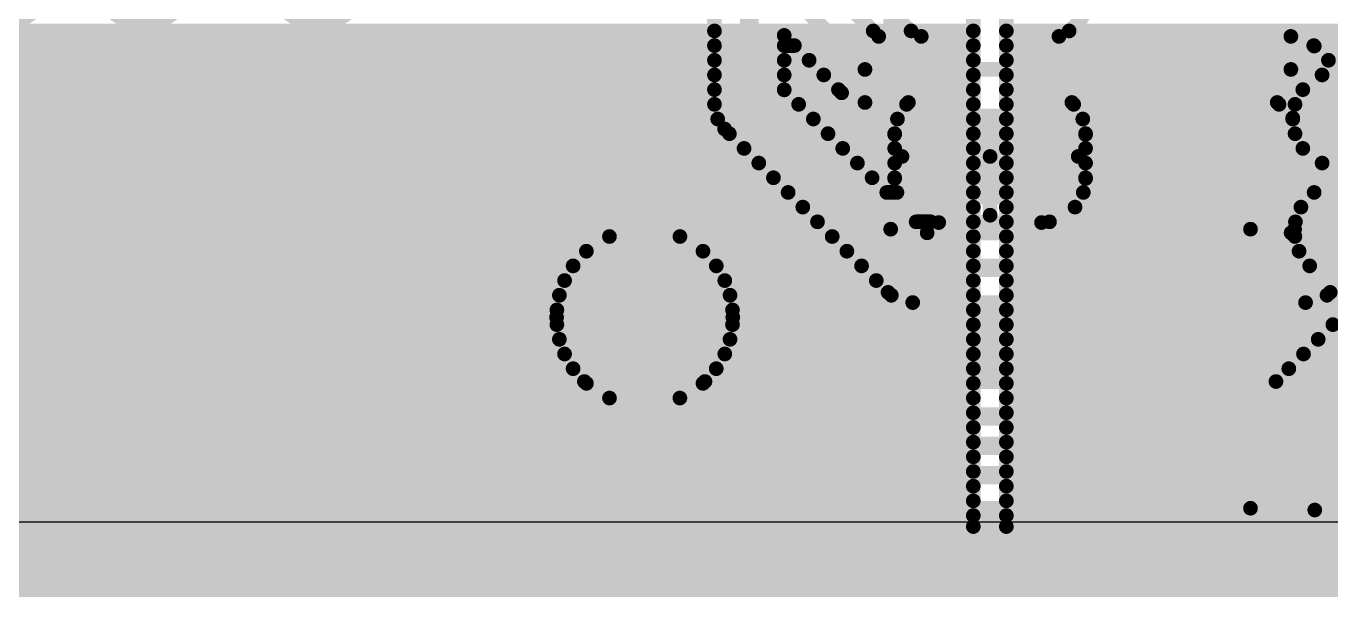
# Model space of a CAD drawing. Header units: millimetres. Extents: x 0.11 to 5.67, y 0.55 to 4.24.
# Drawn here: x 3.06 to 3.76, y 0.601 to 0.907 of the extents above; entities that cross this region are included whole.
import ezdxf

# ---------------------------------------------------------------- set-up
doc = ezdxf.new("R2010")
doc.units = ezdxf.units.MM
doc.header["$MEASUREMENT"] = 0
for name, color, linetype in [('BottomLayer', 5, 'Continuous'), ('BottomSolder', 6, 'Continuous'), ('InternalPlane1', 76, 'Continuous'), ('InternalPlane2', 16, 'Continuous'), ('KeepOutLayer', 6, 'Continuous'), ('MultiLayer', 9, 'Continuous'), ('PadHoleLayer', 156, 'Continuous'), ('TopLayer', 1, 'Continuous'), ('TopOverlay', 2, 'Continuous'), ('TopPaste', 8, 'Continuous'), ('TopSolder', 216, 'Continuous'), ('ViaHoleLayer', 16, 'Continuous')]:
    doc.layers.add(name, color=color, linetype=linetype)

# ---------------------------------------------------------------- blocks, each defined once
blk = doc.blocks.new('SCVW06A25020_35')
at = {"layer": 'BottomLayer', "const_width": 0.03346}
blk.add_lwpolyline([(0.79307, -0.08622, 1), (0.82654, -0.08622, 1)], format="xyb", close=True, dxfattribs=at)
at = {"layer": 'BottomSolder', "const_width": 0.03543}
blk.add_lwpolyline([(0.79209, -0.08622, 1), (0.82752, -0.08622, 1)], format="xyb", close=True, dxfattribs=at)
at = {"layer": 'InternalPlane1', "const_width": 0.05346}
blk.add_lwpolyline([(0.78307, -0.08622, 1), (0.83654, -0.08622, 1)], format="xyb", close=True, dxfattribs=at)
at = {"layer": 'InternalPlane2', "const_width": 0.05346}
blk.add_lwpolyline([(0.78307, -0.08622, 1), (0.83654, -0.08622, 1)], format="xyb", close=True, dxfattribs=at)
at = {"layer": 'MultiLayer', "const_width": 0.03346}
blk.add_lwpolyline([(0.79307, -0.08622, 1), (0.82654, -0.08622, 1)], format="xyb", close=True, dxfattribs=at)
at = {"layer": 'PadHoleLayer', "const_width": 0.03346}
blk.add_lwpolyline([(0.79307, -0.08622, 1), (0.82654, -0.08622, 1)], format="xyb", close=True, dxfattribs=at)
at = {"layer": 'TopLayer'}
for points, const_width in [([(0.96154, 0.01181, 1), (0.97335, 0.01181, 1)], 0.01181), ([(1.01665, 0.01181, 1), (1.02846, 0.01181, 1)], 0.01181), ([(1.01665, -0.01181, 1), (1.02846, -0.01181, 1)], 0.01181), ([(0.96154, -0.01181, 1), (0.97335, -0.01181, 1)], 0.01181), ([(0.79307, -0.08622, 1), (0.82654, -0.08622, 1)], 0.03346)]:
    blk.add_lwpolyline(points, format="xyb", close=True, dxfattribs=dict(at, const_width=const_width))
for points in [[(0.96744, -0.02362), (1.02256, -0.02362), (0.96744, 0.02362), (1.02256, 0.02362)], [(0.95563, -0.01181), (1.03437, -0.01181), (0.95563, 0.01181), (1.03437, 0.01181)]]:
    blk.add_solid(points, dxfattribs=at)
at = {"layer": 'TopOverlay', "const_width": 0.00787}
for points in [[(0.94169, -0.03898), (0.94169, 0.34685)], [(0.94169, -0.03898), (1.13461, -0.03898)], [(1.13461, -0.18858), (1.13461, -0.03898)], [(-0.03469, -0.18858), (1.13461, -0.18858)]]:
    blk.add_lwpolyline(points, dxfattribs=at)
at = {"layer": 'TopOverlay', "const_width": 0.00394}
for points in [[(0.93972, -0.03898, 1), (0.94366, -0.03898, 1)], [(0.93972, -0.03898, 1), (0.94366, -0.03898, 1)], [(1.13264, -0.03898, 1), (1.13657, -0.03898, 1)], [(1.13264, -0.03898, 1), (1.13657, -0.03898, 1)], [(1.13264, -0.18858, 1), (1.13657, -0.18858, 1)], [(1.13264, -0.18858, 1), (1.13657, -0.18858, 1)]]:
    blk.add_lwpolyline(points, format="xyb", close=True, dxfattribs=at)
at = {"layer": 'TopPaste', "const_width": 0.01181}
for points in [[(0.96154, 0.01181, 1), (0.97335, 0.01181, 1)], [(1.01665, 0.01181, 1), (1.02846, 0.01181, 1)], [(1.01665, -0.01181, 1), (1.02846, -0.01181, 1)], [(0.96154, -0.01181, 1), (0.97335, -0.01181, 1)]]:
    blk.add_lwpolyline(points, format="xyb", close=True, dxfattribs=at)
at = {"layer": 'TopPaste'}
for points in [[(0.96744, -0.02362), (1.02256, -0.02362), (0.96744, 0.02362), (1.02256, 0.02362)], [(0.95563, -0.01181), (1.03437, -0.01181), (0.95563, 0.01181), (1.03437, 0.01181)]]:
    blk.add_solid(points, dxfattribs=at)
at = {"layer": 'TopSolder'}
for points, const_width in [([(0.96055, 0.01181, 1), (0.97433, 0.01181, 1)], 0.01378), ([(1.01567, 0.01181, 1), (1.02945, 0.01181, 1)], 0.01378), ([(0.96055, -0.01181, 1), (0.97433, -0.01181, 1)], 0.01378), ([(1.01567, -0.01181, 1), (1.02945, -0.01181, 1)], 0.01378), ([(0.79209, -0.08622, 1), (0.82752, -0.08622, 1)], 0.03543)]:
    blk.add_lwpolyline(points, format="xyb", close=True, dxfattribs=dict(at, const_width=const_width))
for points in [[(0.96744, -0.02559), (1.02256, -0.02559), (0.96744, 0.02559), (1.02256, 0.02559)], [(0.95366, -0.01181), (1.03634, -0.01181), (0.95366, 0.01181), (1.03634, 0.01181)]]:
    blk.add_solid(points, dxfattribs=at)

msp = doc.modelspace()

# ---------------------------------------------------------------- linework, layer by layer
at = {"layer": 'BottomLayer', "const_width": 0.00787}
for points in [[(3.56791, 0.63878), (3.56791, 1.05807)], [(3.58563, 0.63878), (3.58563, 1.05807)], [(2.55217, 0.90452), (3.56791, 0.90452)], [(3.58563, 0.90452), (3.84449, 0.90452)], [(2.55217, 0.89665), (3.56791, 0.89665)], [(3.58563, 0.89665), (3.84449, 0.89665)], [(2.55217, 0.88878), (3.56791, 0.88878)], [(3.58563, 0.88878), (3.84449, 0.88878)], [(2.55217, 0.8809), (3.56791, 0.8809)], [(3.58563, 0.8809), (3.75491, 0.8809)], [(2.55217, 0.87303), (3.56791, 0.87303)], [(3.58563, 0.87303), (3.74459, 0.87303)], [(2.55217, 0.86515), (3.56791, 0.86515)], [(3.58563, 0.86515), (3.74041, 0.86515)], [(2.55217, 0.85728), (3.56791, 0.85728)], [(3.58563, 0.85728), (3.73917, 0.85728)], [(2.55217, 0.84941), (3.56791, 0.84941)], [(3.58563, 0.84941), (3.74042, 0.84941)], [(2.55217, 0.84153), (3.56791, 0.84153)], [(3.58563, 0.84153), (3.7446, 0.84153)], [(2.55217, 0.83366), (3.56791, 0.83366)], [(3.58563, 0.83366), (3.75493, 0.83366)], [(2.55217, 0.82578), (3.56791, 0.82578)], [(3.58563, 0.82578), (3.81213, 0.82578)], [(2.55217, 0.81791), (3.56791, 0.81791)], [(3.58563, 0.81791), (3.75066, 0.81791)], [(2.55217, 0.81004), (3.56791, 0.81004)], [(3.58563, 0.81004), (3.74358, 0.81004)], [(2.55217, 0.80216), (3.56791, 0.80216)], [(3.58563, 0.80216), (3.74063, 0.80216)], [(2.55217, 0.79429), (3.37284, 0.79429)], [(3.41062, 0.79429), (3.56791, 0.79429)], [(3.58563, 0.79429), (3.74033, 0.79429)], [(2.55217, 0.78641), (3.36048, 0.78641)], [(3.42299, 0.78641), (3.56791, 0.78641)], [(3.58563, 0.78641), (3.74256, 0.78641)], [(2.55217, 0.77854), (3.35336, 0.77854)], [(3.43011, 0.77854), (3.56791, 0.77854)], [(3.58563, 0.77854), (3.74828, 0.77854)], [(2.55217, 0.77067), (3.34878, 0.77067)], [(3.43468, 0.77067), (3.56791, 0.77067)], [(3.58563, 0.77067), (3.8855, 0.77067)], [(2.55217, 0.76279), (3.34599, 0.76279)], [(3.43748, 0.76279), (3.56791, 0.76279)], [(3.58563, 0.76279), (3.88216, 0.76279)], [(2.55217, 0.75492), (3.34465, 0.75492)], [(3.43881, 0.75492), (3.56791, 0.75492)], [(3.58563, 0.75492), (3.87985, 0.75492)], [(2.55217, 0.74704), (3.34465, 0.74704)], [(3.43881, 0.74704), (3.56791, 0.74704)], [(3.58563, 0.74704), (3.87847, 0.74704)], [(2.55217, 0.73917), (3.34599, 0.73917)], [(3.43748, 0.73917), (3.56791, 0.73917)], [(3.58563, 0.73917), (3.87796, 0.73917)], [(2.55217, 0.7313), (3.34879, 0.7313)], [(3.43468, 0.7313), (3.56791, 0.7313)], [(3.58563, 0.7313), (3.8783, 0.7313)], [(2.55217, 0.72342), (3.35336, 0.72342)], [(3.4301, 0.72342), (3.56791, 0.72342)], [(3.58563, 0.72342), (3.87951, 0.72342)], [(2.55217, 0.71555), (3.36049, 0.71555)], [(3.42298, 0.71555), (3.56791, 0.71555)], [(3.58563, 0.71555), (3.88163, 0.71555)], [(2.55217, 0.70767), (3.37286, 0.70767)], [(3.41061, 0.70767), (3.56791, 0.70767)], [(3.58563, 0.70767), (3.88474, 0.70767)], [(2.55217, 0.6998), (3.56791, 0.6998)], [(3.58563, 0.6998), (3.88901, 0.6998)], [(2.55217, 0.69193), (3.56791, 0.69193)], [(3.58563, 0.69193), (3.89469, 0.69193)], [(2.55217, 0.68405), (3.56791, 0.68405)], [(3.58563, 0.68405), (3.90228, 0.68405)], [(2.55217, 0.67618), (3.56791, 0.67618)], [(3.58563, 0.67618), (3.91291, 0.67618)], [(2.55217, 0.6683), (3.56791, 0.6683)], [(3.58563, 0.6683), (3.93095, 0.6683)], [(2.55217, 0.66043), (3.56791, 0.66043)], [(3.58563, 0.66043), (5.40945, 0.66043)], [(2.55217, 0.65256), (3.56791, 0.65256)], [(3.58563, 0.65256), (5.40945, 0.65256)], [(2.55217, 0.64468), (3.56791, 0.64468)], [(3.58563, 0.64468), (5.40945, 0.64468)], [(2.55217, 0.63878), (3.56791, 0.63878)], [(3.58563, 0.63878), (5.40945, 0.63878)]]:
    msp.add_lwpolyline(points, dxfattribs=at)
at = {"layer": 'BottomLayer'}
for points, const_width in [([(3.56595, 0.90452, 1), (3.56988, 0.90452, 1)], 0.00394), ([(3.58366, 0.90452, 1), (3.5876, 0.90452, 1)], 0.00394), ([(3.56595, 0.89665, 1), (3.56988, 0.89665, 1)], 0.00394), ([(3.58366, 0.89665, 1), (3.5876, 0.89665, 1)], 0.00394), ([(3.56595, 0.88878, 1), (3.56988, 0.88878, 1)], 0.00394), ([(3.58366, 0.88878, 1), (3.5876, 0.88878, 1)], 0.00394), ([(3.56595, 0.8809, 1), (3.56988, 0.8809, 1)], 0.00394), ([(3.58366, 0.8809, 1), (3.5876, 0.8809, 1)], 0.00394), ([(3.75294, 0.8809, 1), (3.75688, 0.8809, 1)], 0.00394), ([(3.56595, 0.87303, 1), (3.56988, 0.87303, 1)], 0.00394), ([(3.58366, 0.87303, 1), (3.5876, 0.87303, 1)], 0.00394), ([(3.74262, 0.87303, 1), (3.74656, 0.87303, 1)], 0.00394), ([(3.56595, 0.86515, 1), (3.56988, 0.86515, 1)], 0.00394), ([(3.58366, 0.86515, 1), (3.5876, 0.86515, 1)], 0.00394), ([(3.73845, 0.86515, 1), (3.74238, 0.86515, 1)], 0.00394), ([(3.75886, 0.85728, 1), (3.77067, 0.85728, 1)], 0.01181), ([(3.56595, 0.85728, 1), (3.56988, 0.85728, 1)], 0.00394), ([(3.58366, 0.85728, 1), (3.5876, 0.85728, 1)], 0.00394), ([(3.7372, 0.85728, 1), (3.74114, 0.85728, 1)], 0.00394), ([(3.56595, 0.84941, 1), (3.56988, 0.84941, 1)], 0.00394), ([(3.58366, 0.84941, 1), (3.5876, 0.84941, 1)], 0.00394), ([(3.63091, 0.83661, 1), (3.64272, 0.83661, 1)], 0.01181), ([(3.73845, 0.84941, 1), (3.74238, 0.84941, 1)], 0.00394), ([(3.56595, 0.84153, 1), (3.56988, 0.84153, 1)], 0.00394), ([(3.58366, 0.84153, 1), (3.5876, 0.84153, 1)], 0.00394), ([(3.74263, 0.84153, 1), (3.74656, 0.84153, 1)], 0.00394), ([(3.56595, 0.83366, 1), (3.56988, 0.83366, 1)], 0.00394), ([(3.58366, 0.83366, 1), (3.5876, 0.83366, 1)], 0.00394), ([(3.75296, 0.83366, 1), (3.7569, 0.83366, 1)], 0.00394), ([(3.56595, 0.82578, 1), (3.56988, 0.82578, 1)], 0.00394), ([(3.58366, 0.82578, 1), (3.5876, 0.82578, 1)], 0.00394), ([(3.56595, 0.81791, 1), (3.56988, 0.81791, 1)], 0.00394), ([(3.58366, 0.81791, 1), (3.5876, 0.81791, 1)], 0.00394), ([(3.74869, 0.81791, 1), (3.75262, 0.81791, 1)], 0.00394), ([(3.56595, 0.81004, 1), (3.56988, 0.81004, 1)], 0.00394), ([(3.58366, 0.81004, 1), (3.5876, 0.81004, 1)], 0.00394), ([(3.74162, 0.81004, 1), (3.74555, 0.81004, 1)], 0.00394), ([(3.56595, 0.80216, 1), (3.56988, 0.80216, 1)], 0.00394), ([(3.58366, 0.80216, 1), (3.5876, 0.80216, 1)], 0.00394), ([(3.73867, 0.80216, 1), (3.7426, 0.80216, 1)], 0.00394), ([(3.75984, 0.79724, 1), (3.77165, 0.79724, 1)], 0.01181), ([(3.43898, 0.75098, 1), (3.34449, 0.75098, 1)], 0.00787), ([(3.43898, 0.75098, 1), (3.34449, 0.75098, 1)], 0.00787), ([(3.37087, 0.79429, 1), (3.37481, 0.79429, 1)], 0.00394), ([(3.40865, 0.79429, 1), (3.41259, 0.79429, 1)], 0.00394), ([(3.56595, 0.79429, 1), (3.56988, 0.79429, 1)], 0.00394), ([(3.58366, 0.79429, 1), (3.5876, 0.79429, 1)], 0.00394), ([(3.73836, 0.79429, 1), (3.7423, 0.79429, 1)], 0.00394), ([(3.35851, 0.78641, 1), (3.36245, 0.78641, 1)], 0.00394), ([(3.42102, 0.78641, 1), (3.42495, 0.78641, 1)], 0.00394), ([(3.56595, 0.78641, 1), (3.56988, 0.78641, 1)], 0.00394), ([(3.58366, 0.78641, 1), (3.5876, 0.78641, 1)], 0.00394), ([(3.74059, 0.78641, 1), (3.74453, 0.78641, 1)], 0.00394), ([(3.35139, 0.77854, 1), (3.35533, 0.77854, 1)], 0.00394), ([(3.42814, 0.77854, 1), (3.43208, 0.77854, 1)], 0.00394), ([(3.56595, 0.77854, 1), (3.56988, 0.77854, 1)], 0.00394), ([(3.58366, 0.77854, 1), (3.5876, 0.77854, 1)], 0.00394), ([(3.74631, 0.77854, 1), (3.75025, 0.77854, 1)], 0.00394), ([(3.34681, 0.77067, 1), (3.35075, 0.77067, 1)], 0.00394), ([(3.43271, 0.77067, 1), (3.43665, 0.77067, 1)], 0.00394), ([(3.56595, 0.77067, 1), (3.56988, 0.77067, 1)], 0.00394), ([(3.58366, 0.77067, 1), (3.5876, 0.77067, 1)], 0.00394), ([(3.34402, 0.76279, 1), (3.34796, 0.76279, 1)], 0.00394), ([(3.43551, 0.76279, 1), (3.43945, 0.76279, 1)], 0.00394), ([(3.56595, 0.76279, 1), (3.56988, 0.76279, 1)], 0.00394), ([(3.58366, 0.76279, 1), (3.5876, 0.76279, 1)], 0.00394), ([(3.34268, 0.75492, 1), (3.34662, 0.75492, 1)], 0.00394), ([(3.43684, 0.75492, 1), (3.44078, 0.75492, 1)], 0.00394), ([(3.56595, 0.75492, 1), (3.56988, 0.75492, 1)], 0.00394), ([(3.58366, 0.75492, 1), (3.5876, 0.75492, 1)], 0.00394), ([(3.34252, 0.75098, 1), (3.34646, 0.75098, 1)], 0.00394), ([(3.34252, 0.75098, 1), (3.34646, 0.75098, 1)], 0.00394), ([(3.34268, 0.74704, 1), (3.34662, 0.74704, 1)], 0.00394), ([(3.43684, 0.74704, 1), (3.44078, 0.74704, 1)], 0.00394), ([(3.43701, 0.75098, 1), (3.44094, 0.75098, 1)], 0.00394), ([(3.43701, 0.75098, 1), (3.44094, 0.75098, 1)], 0.00394), ([(3.56595, 0.74704, 1), (3.56988, 0.74704, 1)], 0.00394), ([(3.58366, 0.74704, 1), (3.5876, 0.74704, 1)], 0.00394), ([(3.63386, 0.73917, 1), (3.64567, 0.73917, 1)], 0.01181), ([(3.34402, 0.73917, 1), (3.34796, 0.73917, 1)], 0.00394), ([(3.43551, 0.73917, 1), (3.43944, 0.73917, 1)], 0.00394), ([(3.56595, 0.73917, 1), (3.56988, 0.73917, 1)], 0.00394), ([(3.58366, 0.73917, 1), (3.5876, 0.73917, 1)], 0.00394), ([(3.34682, 0.7313, 1), (3.35075, 0.7313, 1)], 0.00394), ([(3.43271, 0.7313, 1), (3.43665, 0.7313, 1)], 0.00394), ([(3.56595, 0.7313, 1), (3.56988, 0.7313, 1)], 0.00394), ([(3.58366, 0.7313, 1), (3.5876, 0.7313, 1)], 0.00394), ([(3.35139, 0.72342, 1), (3.35533, 0.72342, 1)], 0.00394), ([(3.42813, 0.72342, 1), (3.43207, 0.72342, 1)], 0.00394), ([(3.56595, 0.72342, 1), (3.56988, 0.72342, 1)], 0.00394), ([(3.58366, 0.72342, 1), (3.5876, 0.72342, 1)], 0.00394), ([(3.35852, 0.71555, 1), (3.36246, 0.71555, 1)], 0.00394), ([(3.42101, 0.71555, 1), (3.42495, 0.71555, 1)], 0.00394), ([(3.56595, 0.71555, 1), (3.56988, 0.71555, 1)], 0.00394), ([(3.58366, 0.71555, 1), (3.5876, 0.71555, 1)], 0.00394), ([(3.37089, 0.70767, 1), (3.37483, 0.70767, 1)], 0.00394), ([(3.40864, 0.70767, 1), (3.41257, 0.70767, 1)], 0.00394), ([(3.56595, 0.70767, 1), (3.56988, 0.70767, 1)], 0.00394), ([(3.58366, 0.70767, 1), (3.5876, 0.70767, 1)], 0.00394), ([(3.56595, 0.6998, 1), (3.56988, 0.6998, 1)], 0.00394), ([(3.58366, 0.6998, 1), (3.5876, 0.6998, 1)], 0.00394), ([(3.56595, 0.69193, 1), (3.56988, 0.69193, 1)], 0.00394), ([(3.58366, 0.69193, 1), (3.5876, 0.69193, 1)], 0.00394), ([(3.56595, 0.68405, 1), (3.56988, 0.68405, 1)], 0.00394), ([(3.58366, 0.68405, 1), (3.5876, 0.68405, 1)], 0.00394), ([(3.56595, 0.67618, 1), (3.56988, 0.67618, 1)], 0.00394), ([(3.58366, 0.67618, 1), (3.5876, 0.67618, 1)], 0.00394), ([(3.56595, 0.6683, 1), (3.56988, 0.6683, 1)], 0.00394), ([(3.58366, 0.6683, 1), (3.5876, 0.6683, 1)], 0.00394), ([(3.56595, 0.66043, 1), (3.56988, 0.66043, 1)], 0.00394), ([(3.58366, 0.66043, 1), (3.5876, 0.66043, 1)], 0.00394), ([(3.56595, 0.65256, 1), (3.56988, 0.65256, 1)], 0.00394), ([(3.58366, 0.65256, 1), (3.5876, 0.65256, 1)], 0.00394), ([(3.56595, 0.64468, 1), (3.56988, 0.64468, 1)], 0.00394), ([(3.58366, 0.64468, 1), (3.5876, 0.64468, 1)], 0.00394), ([(3.56595, 0.63878, 1), (3.56988, 0.63878, 1)], 0.00394), ([(3.56595, 0.63878, 1), (3.56988, 0.63878, 1)], 0.00394), ([(3.58366, 0.63878, 1), (3.5876, 0.63878, 1)], 0.00394), ([(3.58366, 0.63878, 1), (3.5876, 0.63878, 1)], 0.00394)]:
    msp.add_lwpolyline(points, format="xyb", close=True, dxfattribs=dict(at, const_width=const_width))
at = {"layer": 'BottomLayer', "const_width": 0.00787}
for points in [[(3.78323, 0.83957, -2.486759), (3.78323, 0.875)], [(3.78322, 0.77854, -2.302548), (3.78322, 0.81594)]]:
    msp.add_lwpolyline(points, format="xyb", dxfattribs=at)
at = {"layer": 'InternalPlane1'}
msp.add_line((5.40707, 0.64116), (0.72285, 0.64116), dxfattribs=at)
at = {"layer": 'InternalPlane1', "const_width": 0.02591}
for points in [[(3.75181, 0.85728, 1), (3.77772, 0.85728, 1)], [(3.7528, 0.79724, 1), (3.7787, 0.79724, 1)]]:
    msp.add_lwpolyline(points, format="xyb", close=True, dxfattribs=at)
at = {"layer": 'InternalPlane1', "const_width": 0.04}
msp.add_lwpolyline([(0.70276, 0.62106), (5.42717, 0.62106)], dxfattribs=at)
at = {"layer": 'InternalPlane2'}
msp.add_line((5.40707, 0.64116), (0.72285, 0.64116), dxfattribs=at)
at = {"layer": 'InternalPlane2', "const_width": 0.02591}
for points in [[(3.75181, 0.85728, 1), (3.77772, 0.85728, 1)], [(3.62386, 0.83661, 1), (3.64976, 0.83661, 1)], [(3.7528, 0.79724, 1), (3.7787, 0.79724, 1)], [(3.62681, 0.73917, 1), (3.65272, 0.73917, 1)]]:
    msp.add_lwpolyline(points, format="xyb", close=True, dxfattribs=at)
at = {"layer": 'InternalPlane2', "const_width": 0.04}
msp.add_lwpolyline([(0.70276, 0.62106), (5.42717, 0.62106)], dxfattribs=at)
at = {"layer": 'KeepOutLayer', "const_width": 0.00787}
msp.add_lwpolyline([(0.70276, 0.62106), (5.42717, 0.62106)], dxfattribs=at)
at = {"layer": 'MultiLayer', "const_width": 0.01181}
for points in [[(3.75886, 0.85728, 1), (3.77067, 0.85728, 1)], [(3.63091, 0.83661, 1), (3.64272, 0.83661, 1)], [(3.75984, 0.79724, 1), (3.77165, 0.79724, 1)], [(3.63386, 0.73917, 1), (3.64567, 0.73917, 1)]]:
    msp.add_lwpolyline(points, format="xyb", close=True, dxfattribs=at)
at = {"layer": 'TopLayer'}
for points, const_width in [([(3.44783, 0.86516), (3.44783, 1.1437)], 0.00984), ([(3.42913, 0.86516), (3.42913, 1.13595)], 0.00787), ([(3.48031, 0.93844), (3.51718, 0.90157)], 0.00787), ([(3.4626, 0.9311), (3.50984, 0.88386)], 0.00787), ([(2.69488, 0.90452), (3.42913, 0.90452)], 0.00787), ([(3.46654, 0.8729), (3.46654, 0.90211)], 0.00787), ([(3.46654, 0.90211), (3.49731, 0.87133)], 0.00787), ([(3.51423, 0.90452), (3.53456, 0.90452)], 0.00787), ([(3.51718, 0.90157), (3.54001, 0.90157)], 0.00787), ([(3.61384, 0.90157), (3.73819, 0.90157)], 0.00787), ([(3.6193, 0.90452), (3.78445, 0.90452)], 0.00787), ([(2.69488, 0.89665), (3.42913, 0.89665)], 0.00787), ([(3.46654, 0.89665), (3.472, 0.89665)], 0.00787), ([(3.75045, 0.89665), (3.78445, 0.89665)], 0.00787), ([(3.75072, 0.89639), (3.76423, 0.88287)], 0.00787), ([(2.69488, 0.88878), (3.42913, 0.88878)], 0.00787), ([(3.46654, 0.88878), (3.47987, 0.88878)], 0.00787), ([(3.75833, 0.88878), (3.78445, 0.88878)], 0.00787), ([(2.69488, 0.8809), (3.42913, 0.8809)], 0.00787), ([(3.46654, 0.8809), (3.48774, 0.8809)], 0.00787), ([(3.50984, 0.88386), (3.73819, 0.88386)], 0.00787), ([(3.73819, 0.88386), (3.76476, 0.85728)], 0.00787), ([(2.69488, 0.87303), (3.42913, 0.87303)], 0.00787), ([(3.46654, 0.87303), (3.49562, 0.87303)], 0.00787), ([(3.46654, 0.8729), (3.54318, 0.79626)], 0.00787), ([(2.69488, 0.86515), (3.42913, 0.86515)], 0.00787), ([(3.44783, 0.86516), (3.53543, 0.77756)], 0.00984), ([(3.47428, 0.86515), (3.53212, 0.86515)], 0.00787), ([(3.50984, 0.86614), (3.5331, 0.86614)], 0.00787), ([(3.62076, 0.86614), (3.73085, 0.86614)], 0.00787), ([(3.62174, 0.86515), (3.73184, 0.86515)], 0.00787), ([(3.73085, 0.86614), (3.73918, 0.85781)], 0.00787), ([(2.69488, 0.85728), (3.43087, 0.85728)], 0.00787), ([(3.48216, 0.85728), (3.52724, 0.85728)], 0.00787), ([(3.62662, 0.85728), (3.73917, 0.85728)], 0.00787), ([(3.43461, 0.85193), (3.52221, 0.76434)], 0.00787), ([(2.69488, 0.84941), (3.43714, 0.84941)], 0.00787), ([(3.49003, 0.84941), (3.52575, 0.84941)], 0.00787), ([(3.52575, 0.82539), (3.52575, 0.84902)], 0.00787), ([(3.57693, 0.8372), (3.57752, 0.83661)], 0.01969), ([(3.62811, 0.84941), (3.74042, 0.84941)], 0.00787), ([(3.62811, 0.82539), (3.62811, 0.84902)], 0.00787), ([(2.69488, 0.84153), (3.44501, 0.84153)], 0.00787), ([(3.49791, 0.84153), (3.52575, 0.84153)], 0.00787), ([(3.52969, 0.8372), (3.57693, 0.8372)], 0.00787), ([(3.57752, 0.83661), (3.63681, 0.83661)], 0.01969), ([(3.57693, 0.80571), (3.57693, 0.8372)], 0.00787), ([(3.57693, 0.8372), (3.62417, 0.8372)], 0.00787), ([(3.62811, 0.84153), (3.7446, 0.84153)], 0.00787), ([(2.69488, 0.83366), (3.45289, 0.83366)], 0.00787), ([(3.50578, 0.83366), (3.52575, 0.83366)], 0.00787), ([(3.62811, 0.83366), (3.75493, 0.83366)], 0.00787), ([(2.69488, 0.82578), (3.46076, 0.82578)], 0.00787), ([(3.51365, 0.82578), (3.52575, 0.82578)], 0.00787), ([(3.62811, 0.82578), (3.78445, 0.82578)], 0.00787), ([(2.69488, 0.81791), (3.46864, 0.81791)], 0.00787), ([(3.52153, 0.81791), (3.52696, 0.81791)], 0.00787), ([(3.62689, 0.81791), (3.75066, 0.81791)], 0.00787), ([(2.69488, 0.81004), (3.47651, 0.81004)], 0.00787), ([(3.62244, 0.81004), (3.74358, 0.81004)], 0.00787), ([(2.69488, 0.80216), (3.48438, 0.80216)], 0.00787), ([(3.53728, 0.80216), (3.54509, 0.80216)], 0.00787), ([(3.54937, 0.80177), (3.60449, 0.80177)], 0.00787), ([(3.60877, 0.80216), (3.74063, 0.80216)], 0.00787), ([(2.69488, 0.79429), (3.37284, 0.79429)], 0.00787), ([(3.41062, 0.79429), (3.49226, 0.79429)], 0.00787), ([(3.54318, 0.79626), (3.73832, 0.79626)], 0.00787), ([(3.74606, 0.77756), (3.76575, 0.79724)], 0.00984), ([(2.69488, 0.78641), (3.36048, 0.78641)], 0.00787), ([(3.42299, 0.78641), (3.50013, 0.78641)], 0.00787), ([(2.69488, 0.77854), (3.35336, 0.77854)], 0.00787), ([(3.43011, 0.77854), (3.50801, 0.77854)], 0.00787), ([(3.53543, 0.77756), (3.74606, 0.77756)], 0.00984), ([(2.69488, 0.77067), (3.34878, 0.77067)], 0.00787), ([(3.43468, 0.77067), (3.51588, 0.77067)], 0.00787), ([(3.73019, 0.71654), (3.78445, 0.77079)], 0.00787), ([(3.75929, 0.76434), (3.76662, 0.77167)], 0.00787), ([(2.69488, 0.76279), (3.34599, 0.76279)], 0.00787), ([(3.43748, 0.76279), (3.52396, 0.76279)], 0.00787), ([(3.53543, 0.75886), (3.74606, 0.75886)], 0.00787), ([(3.73794, 0.69783), (3.80315, 0.76305)], 0.00984), ([(3.75754, 0.76279), (3.77645, 0.76279)], 0.00787), ([(2.69488, 0.75492), (3.34465, 0.75492)], 0.00787), ([(3.43881, 0.75492), (3.76857, 0.75492)], 0.00787), ([(3.74446, 0.68209), (3.8189, 0.75652)], 0.00984), ([(2.69488, 0.74704), (3.34465, 0.74704)], 0.00787), ([(3.43881, 0.74704), (3.7607, 0.74704)], 0.00787), ([(3.75098, 0.66634), (3.83465, 0.75)], 0.00984), ([(2.69488, 0.73917), (3.34599, 0.73917)], 0.00787), ([(3.43748, 0.73917), (3.75283, 0.73917)], 0.00787), ([(2.69488, 0.7313), (3.34879, 0.7313)], 0.00787), ([(3.43468, 0.7313), (3.74495, 0.7313)], 0.00787), ([(2.69488, 0.72342), (3.35336, 0.72342)], 0.00787), ([(3.4301, 0.72342), (3.73708, 0.72342)], 0.00787), ([(2.69968, 0.71654), (3.3594, 0.71654)], 0.00787), ([(3.42406, 0.71654), (3.73019, 0.71654)], 0.00787), ([(2.69193, 0.69783), (3.73794, 0.69783)], 0.00984), ([(2.68172, 0.68209), (3.74446, 0.68209)], 0.00984), ([(2.6752, 0.66634), (3.75098, 0.66634)], 0.00984), ([(2.6752, 0.64764), (3.75098, 0.64764)], 0.00787), ([(2.10733, 0.64468), (5.40945, 0.64468)], 0.00787), ([(0.72047, 0.63878), (5.40945, 0.63878)], 0.00787)]:
    msp.add_lwpolyline(points, dxfattribs=dict(at, const_width=const_width))
for points, const_width in [([(3.07283, 0.93406, 1), (3.02165, 0.93406, 1)], 0.00787), ([(3.14862, 0.93406, 1), (3.09744, 0.93406, 1)], 0.00787), ([(3.24213, 0.93406, 1), (3.19094, 0.93406, 1)], 0.00787), ([(3.42717, 0.90452, 1), (3.4311, 0.90452, 1)], 0.00394), ([(3.46457, 0.90211, 1), (3.4685, 0.90211, 1)], 0.00394), ([(3.46457, 0.90211, 1), (3.4685, 0.90211, 1)], 0.00394), ([(3.51226, 0.90452, 1), (3.5162, 0.90452, 1)], 0.00394), ([(3.51521, 0.90157, 1), (3.51915, 0.90157, 1)], 0.00394), ([(3.51521, 0.90157, 1), (3.51915, 0.90157, 1)], 0.00394), ([(3.53259, 0.90452, 1), (3.53653, 0.90452, 1)], 0.00394), ([(3.53805, 0.90157, 1), (3.54198, 0.90157, 1)], 0.00394), ([(3.53805, 0.90157, 1), (3.54198, 0.90157, 1)], 0.00394), ([(3.61188, 0.90157, 1), (3.61581, 0.90157, 1)], 0.00394), ([(3.61188, 0.90157, 1), (3.61581, 0.90157, 1)], 0.00394), ([(3.61733, 0.90452, 1), (3.62127, 0.90452, 1)], 0.00394), ([(3.73622, 0.90157, 1), (3.74016, 0.90157, 1)], 0.00394), ([(3.73622, 0.90157, 1), (3.74016, 0.90157, 1)], 0.00394), ([(3.73622, 0.90157, 1), (3.74016, 0.90157, 1)], 0.00394), ([(3.42717, 0.89665, 1), (3.4311, 0.89665, 1)], 0.00394), ([(3.46457, 0.89665, 1), (3.4685, 0.89665, 1)], 0.00394), ([(3.47003, 0.89665, 1), (3.47396, 0.89665, 1)], 0.00394), ([(3.74848, 0.89665, 1), (3.75241, 0.89665, 1)], 0.00394), ([(3.74875, 0.89639, 1), (3.75269, 0.89639, 1)], 0.00394), ([(3.74875, 0.89639, 1), (3.75269, 0.89639, 1)], 0.00394), ([(3.74875, 0.89639, 1), (3.75269, 0.89639, 1)], 0.00394), ([(3.42717, 0.88878, 1), (3.4311, 0.88878, 1)], 0.00394), ([(3.46457, 0.88878, 1), (3.4685, 0.88878, 1)], 0.00394), ([(3.4779, 0.88878, 1), (3.48184, 0.88878, 1)], 0.00394), ([(3.75636, 0.88878, 1), (3.76029, 0.88878, 1)], 0.00394), ([(3.42717, 0.8809, 1), (3.4311, 0.8809, 1)], 0.00394), ([(3.46457, 0.8809, 1), (3.4685, 0.8809, 1)], 0.00394), ([(3.48578, 0.8809, 1), (3.48971, 0.8809, 1)], 0.00394), ([(3.50787, 0.88386, 1), (3.51181, 0.88386, 1)], 0.00394), ([(3.50787, 0.88386, 1), (3.51181, 0.88386, 1)], 0.00394), ([(3.73622, 0.88386, 1), (3.74016, 0.88386, 1)], 0.00394), ([(3.73622, 0.88386, 1), (3.74016, 0.88386, 1)], 0.00394), ([(3.42717, 0.87303, 1), (3.4311, 0.87303, 1)], 0.00394), ([(3.46457, 0.87303, 1), (3.4685, 0.87303, 1)], 0.00394), ([(3.46457, 0.8729, 1), (3.4685, 0.8729, 1)], 0.00394), ([(3.46457, 0.8729, 1), (3.4685, 0.8729, 1)], 0.00394), ([(3.49365, 0.87303, 1), (3.49759, 0.87303, 1)], 0.00394), ([(3.49535, 0.87133, 1), (3.49928, 0.87133, 1)], 0.00394), ([(3.49535, 0.87133, 1), (3.49928, 0.87133, 1)], 0.00394), ([(3.49535, 0.87133, 1), (3.49928, 0.87133, 1)], 0.00394), ([(3.42717, 0.86516, 1), (3.4311, 0.86516, 1)], 0.00394), ([(3.42717, 0.86515, 1), (3.4311, 0.86515, 1)], 0.00394), ([(3.42717, 0.86516, 1), (3.4311, 0.86516, 1)], 0.00394), ([(3.42717, 0.86516, 1), (3.4311, 0.86516, 1)], 0.00394), ([(3.44537, 0.86516, 1), (3.4503, 0.86516, 1)], 0.00492), ([(3.44537, 0.86516, 1), (3.4503, 0.86516, 1)], 0.00492), ([(3.47232, 0.86515, 1), (3.47625, 0.86515, 1)], 0.00394), ([(3.50787, 0.86614, 1), (3.51181, 0.86614, 1)], 0.00394), ([(3.50787, 0.86614, 1), (3.51181, 0.86614, 1)], 0.00394), ([(3.50787, 0.86614, 1), (3.51181, 0.86614, 1)], 0.00394), ([(3.53015, 0.86515, 1), (3.53409, 0.86515, 1)], 0.00394), ([(3.53113, 0.86614, 1), (3.53507, 0.86614, 1)], 0.00394), ([(3.53113, 0.86614, 1), (3.53507, 0.86614, 1)], 0.00394), ([(3.61879, 0.86614, 1), (3.62273, 0.86614, 1)], 0.00394), ([(3.61879, 0.86614, 1), (3.62273, 0.86614, 1)], 0.00394), ([(3.61977, 0.86515, 1), (3.62371, 0.86515, 1)], 0.00394), ([(3.72888, 0.86614, 1), (3.73282, 0.86614, 1)], 0.00394), ([(3.72888, 0.86614, 1), (3.73282, 0.86614, 1)], 0.00394), ([(3.72987, 0.86515, 1), (3.73381, 0.86515, 1)], 0.00394), ([(3.75886, 0.85728, 1), (3.77067, 0.85728, 1)], 0.01181), ([(3.42891, 0.85728, 1), (3.43284, 0.85728, 1)], 0.00394), ([(3.48019, 0.85728, 1), (3.48413, 0.85728, 1)], 0.00394), ([(3.52527, 0.85728, 1), (3.52921, 0.85728, 1)], 0.00394), ([(3.62465, 0.85728, 1), (3.62859, 0.85728, 1)], 0.00394), ([(3.73721, 0.85781, 1), (3.74115, 0.85781, 1)], 0.00394), ([(3.73721, 0.85781, 1), (3.74115, 0.85781, 1)], 0.00394), ([(3.7372, 0.85728, 1), (3.74114, 0.85728, 1)], 0.00394), ([(3.43264, 0.85193, 1), (3.43658, 0.85193, 1)], 0.00394), ([(3.43264, 0.85193, 1), (3.43658, 0.85193, 1)], 0.00394), ([(3.43264, 0.85193, 1), (3.43658, 0.85193, 1)], 0.00394), ([(3.43517, 0.84941, 1), (3.43911, 0.84941, 1)], 0.00394), ([(3.48806, 0.84941, 1), (3.492, 0.84941, 1)], 0.00394), ([(3.52378, 0.84941, 1), (3.52772, 0.84941, 1)], 0.00394), ([(3.52378, 0.84902, 1), (3.52772, 0.84902, 1)], 0.00394), ([(3.52378, 0.84902, 1), (3.52772, 0.84902, 1)], 0.00394), ([(3.57201, 0.8372, 1), (3.58185, 0.8372, 1)], 0.00984), ([(3.62614, 0.84941, 1), (3.63008, 0.84941, 1)], 0.00394), ([(3.62614, 0.84902, 1), (3.63008, 0.84902, 1)], 0.00394), ([(3.62614, 0.84902, 1), (3.63008, 0.84902, 1)], 0.00394), ([(3.63091, 0.83661, 1), (3.64272, 0.83661, 1)], 0.01181), ([(3.73845, 0.84941, 1), (3.74238, 0.84941, 1)], 0.00394), ([(3.44304, 0.84153, 1), (3.44698, 0.84153, 1)], 0.00394), ([(3.49594, 0.84153, 1), (3.49988, 0.84153, 1)], 0.00394), ([(3.52378, 0.84153, 1), (3.52772, 0.84153, 1)], 0.00394), ([(3.52772, 0.8372, 1), (3.53165, 0.8372, 1)], 0.00394), ([(3.5726, 0.83661, 1), (3.58244, 0.83661, 1)], 0.00984), ([(3.5726, 0.83661, 1), (3.58244, 0.83661, 1)], 0.00984), ([(3.57496, 0.8372, 1), (3.5789, 0.8372, 1)], 0.00394), ([(3.57496, 0.8372, 1), (3.5789, 0.8372, 1)], 0.00394), ([(3.57496, 0.8372, 1), (3.5789, 0.8372, 1)], 0.00394), ([(3.6222, 0.8372, 1), (3.62614, 0.8372, 1)], 0.00394), ([(3.62614, 0.84153, 1), (3.63008, 0.84153, 1)], 0.00394), ([(3.63189, 0.83661, 1), (3.64173, 0.83661, 1)], 0.00984), ([(3.74263, 0.84153, 1), (3.74656, 0.84153, 1)], 0.00394), ([(3.45092, 0.83366, 1), (3.45486, 0.83366, 1)], 0.00394), ([(3.50381, 0.83366, 1), (3.50775, 0.83366, 1)], 0.00394), ([(3.52378, 0.83366, 1), (3.52772, 0.83366, 1)], 0.00394), ([(3.62614, 0.83366, 1), (3.63008, 0.83366, 1)], 0.00394), ([(3.75296, 0.83366, 1), (3.7569, 0.83366, 1)], 0.00394), ([(3.45879, 0.82578, 1), (3.46273, 0.82578, 1)], 0.00394), ([(3.51169, 0.82578, 1), (3.51562, 0.82578, 1)], 0.00394), ([(3.52378, 0.82578, 1), (3.52772, 0.82578, 1)], 0.00394), ([(3.52378, 0.82539, 1), (3.52772, 0.82539, 1)], 0.00394), ([(3.52378, 0.82539, 1), (3.52772, 0.82539, 1)], 0.00394), ([(3.62614, 0.82578, 1), (3.63008, 0.82578, 1)], 0.00394), ([(3.62614, 0.82539, 1), (3.63008, 0.82539, 1)], 0.00394), ([(3.62614, 0.82539, 1), (3.63008, 0.82539, 1)], 0.00394), ([(3.46667, 0.81791, 1), (3.4706, 0.81791, 1)], 0.00394), ([(3.51956, 0.81791, 1), (3.5235, 0.81791, 1)], 0.00394), ([(3.525, 0.81791, 1), (3.52893, 0.81791, 1)], 0.00394), ([(3.62493, 0.81791, 1), (3.62886, 0.81791, 1)], 0.00394), ([(3.74869, 0.81791, 1), (3.75262, 0.81791, 1)], 0.00394), ([(3.47454, 0.81004, 1), (3.47848, 0.81004, 1)], 0.00394), ([(3.62047, 0.81004, 1), (3.62441, 0.81004, 1)], 0.00394), ([(3.74162, 0.81004, 1), (3.74555, 0.81004, 1)], 0.00394), ([(3.48241, 0.80216, 1), (3.48635, 0.80216, 1)], 0.00394), ([(3.53531, 0.80216, 1), (3.53925, 0.80216, 1)], 0.00394), ([(3.54312, 0.80216, 1), (3.54706, 0.80216, 1)], 0.00394), ([(3.5474, 0.80177, 1), (3.55134, 0.80177, 1)], 0.00394), ([(3.5474, 0.80177, 1), (3.55134, 0.80177, 1)], 0.00394), ([(3.57496, 0.80571, 1), (3.5789, 0.80571, 1)], 0.00394), ([(3.60252, 0.80177, 1), (3.60646, 0.80177, 1)], 0.00394), ([(3.60252, 0.80177, 1), (3.60646, 0.80177, 1)], 0.00394), ([(3.6068, 0.80216, 1), (3.61073, 0.80216, 1)], 0.00394), ([(3.73867, 0.80216, 1), (3.7426, 0.80216, 1)], 0.00394), ([(3.75984, 0.79724, 1), (3.77165, 0.79724, 1)], 0.01181), ([(3.37087, 0.79429, 1), (3.37481, 0.79429, 1)], 0.00394), ([(3.40865, 0.79429, 1), (3.41259, 0.79429, 1)], 0.00394), ([(3.49029, 0.79429, 1), (3.49423, 0.79429, 1)], 0.00394), ([(3.54121, 0.79626, 1), (3.54515, 0.79626, 1)], 0.00394), ([(3.54121, 0.79626, 1), (3.54515, 0.79626, 1)], 0.00394), ([(3.73635, 0.79626, 1), (3.74029, 0.79626, 1)], 0.00394), ([(3.7382, 0.79812, 1), (3.74214, 0.79812, 1)], 0.00394), ([(3.35851, 0.78641, 1), (3.36245, 0.78641, 1)], 0.00394), ([(3.42102, 0.78641, 1), (3.42495, 0.78641, 1)], 0.00394), ([(3.49816, 0.78641, 1), (3.5021, 0.78641, 1)], 0.00394), ([(3.35139, 0.77854, 1), (3.35533, 0.77854, 1)], 0.00394), ([(3.42814, 0.77854, 1), (3.43208, 0.77854, 1)], 0.00394), ([(3.50604, 0.77854, 1), (3.50997, 0.77854, 1)], 0.00394), ([(3.53297, 0.77756, 1), (3.53789, 0.77756, 1)], 0.00492), ([(3.53297, 0.77756, 1), (3.53789, 0.77756, 1)], 0.00492), ([(3.7436, 0.77756, 1), (3.74852, 0.77756, 1)], 0.00492), ([(3.7436, 0.77756, 1), (3.74852, 0.77756, 1)], 0.00492), ([(3.34681, 0.77067, 1), (3.35075, 0.77067, 1)], 0.00394), ([(3.43271, 0.77067, 1), (3.43665, 0.77067, 1)], 0.00394), ([(3.51391, 0.77067, 1), (3.51785, 0.77067, 1)], 0.00394), ([(3.34402, 0.76279, 1), (3.34796, 0.76279, 1)], 0.00394), ([(3.43551, 0.76279, 1), (3.43945, 0.76279, 1)], 0.00394), ([(3.52024, 0.76434, 1), (3.52418, 0.76434, 1)], 0.00394), ([(3.52024, 0.76434, 1), (3.52418, 0.76434, 1)], 0.00394), ([(3.52024, 0.76434, 1), (3.52418, 0.76434, 1)], 0.00394), ([(3.52199, 0.76279, 1), (3.52593, 0.76279, 1)], 0.00394), ([(3.53346, 0.75886, 1), (3.5374, 0.75886, 1)], 0.00394), ([(3.53346, 0.75886, 1), (3.5374, 0.75886, 1)], 0.00394), ([(3.53346, 0.75886, 1), (3.5374, 0.75886, 1)], 0.00394), ([(3.74409, 0.75886, 1), (3.74803, 0.75886, 1)], 0.00394), ([(3.74409, 0.75886, 1), (3.74803, 0.75886, 1)], 0.00394), ([(3.74409, 0.75886, 1), (3.74803, 0.75886, 1)], 0.00394), ([(3.75557, 0.76279, 1), (3.75951, 0.76279, 1)], 0.00394), ([(3.75732, 0.76434, 1), (3.76125, 0.76434, 1)], 0.00394), ([(3.75732, 0.76434, 1), (3.76125, 0.76434, 1)], 0.00394), ([(3.75732, 0.76434, 1), (3.76125, 0.76434, 1)], 0.00394), ([(3.34268, 0.75492, 1), (3.34662, 0.75492, 1)], 0.00394), ([(3.43684, 0.75492, 1), (3.44078, 0.75492, 1)], 0.00394), ([(3.34268, 0.74704, 1), (3.34662, 0.74704, 1)], 0.00394), ([(3.43684, 0.74704, 1), (3.44078, 0.74704, 1)], 0.00394), ([(3.43701, 0.75098, 1), (3.44094, 0.75098, 1)], 0.00394), ([(3.43701, 0.75098, 1), (3.44094, 0.75098, 1)], 0.00394), ([(3.43701, 0.75098, 1), (3.44094, 0.75098, 1)], 0.00394), ([(3.43701, 0.75098, 1), (3.44094, 0.75098, 1)], 0.00394), ([(3.63386, 0.73917, 1), (3.64567, 0.73917, 1)], 0.01181), ([(3.75873, 0.74704, 1), (3.76267, 0.74704, 1)], 0.00394), ([(3.34402, 0.73917, 1), (3.34796, 0.73917, 1)], 0.00394), ([(3.43551, 0.73917, 1), (3.43944, 0.73917, 1)], 0.00394), ([(3.75086, 0.73917, 1), (3.7548, 0.73917, 1)], 0.00394), ([(3.34682, 0.7313, 1), (3.35075, 0.7313, 1)], 0.00394), ([(3.43271, 0.7313, 1), (3.43665, 0.7313, 1)], 0.00394), ([(3.74298, 0.7313, 1), (3.74692, 0.7313, 1)], 0.00394), ([(3.35139, 0.72342, 1), (3.35533, 0.72342, 1)], 0.00394), ([(3.42813, 0.72342, 1), (3.43207, 0.72342, 1)], 0.00394), ([(3.73511, 0.72342, 1), (3.73905, 0.72342, 1)], 0.00394), ([(3.35743, 0.71654, 1), (3.36137, 0.71654, 1)], 0.00394), ([(3.35743, 0.71654, 1), (3.36137, 0.71654, 1)], 0.00394), ([(3.35743, 0.71654, 1), (3.36137, 0.71654, 1)], 0.00394), ([(3.42209, 0.71654, 1), (3.42603, 0.71654, 1)], 0.00394), ([(3.42209, 0.71654, 1), (3.42603, 0.71654, 1)], 0.00394), ([(3.42209, 0.71654, 1), (3.42603, 0.71654, 1)], 0.00394), ([(3.72822, 0.71654, 1), (3.73216, 0.71654, 1)], 0.00394), ([(3.72822, 0.71654, 1), (3.73216, 0.71654, 1)], 0.00394), ([(3.73548, 0.69783, 1), (3.7404, 0.69783, 1)], 0.00492), ([(3.73548, 0.69783, 1), (3.7404, 0.69783, 1)], 0.00492), ([(3.742, 0.68209, 1), (3.74692, 0.68209, 1)], 0.00492), ([(3.742, 0.68209, 1), (3.74692, 0.68209, 1)], 0.00492), ([(3.74852, 0.66634, 1), (3.75344, 0.66634, 1)], 0.00492), ([(3.74852, 0.66634, 1), (3.75344, 0.66634, 1)], 0.00492), ([(3.74902, 0.64764, 1), (3.75295, 0.64764, 1)], 0.00394), ([(3.74902, 0.64764, 1), (3.75295, 0.64764, 1)], 0.00394), ([(3.74902, 0.64764, 1), (3.75295, 0.64764, 1)], 0.00394)]:
    msp.add_lwpolyline(points, format="xyb", close=True, dxfattribs=dict(at, const_width=const_width))
at = {"layer": 'TopLayer', "const_width": 0.00787}
for points in [[(3.54001, 0.90157, -0.308382), (3.52378, 0.92539)], [(3.63008, 0.92539, -0.308382), (3.61384, 0.90157)], [(3.73819, 0.90157, -0.198912), (3.75072, 0.89639)], [(3.73819, 0.90157, -0.198912), (3.75072, 0.89639)], [(3.50984, 0.86614, -0.198912), (3.49731, 0.87133)], [(3.50984, 0.86614, -0.198912), (3.49731, 0.87133)], [(3.43461, 0.85193, -0.198912), (3.42913, 0.86516)], [(3.43461, 0.85193, -0.198912), (3.42913, 0.86516)], [(3.52575, 0.84902, -0.205583), (3.5331, 0.86614)], [(3.62076, 0.86614, -0.205583), (3.62811, 0.84902)], [(3.78445, 0.84093, -0.709825), (3.73918, 0.85781)], [(3.54937, 0.80177, -0.414214), (3.52575, 0.82539)], [(3.62811, 0.82539, -0.414214), (3.60449, 0.80177)], [(3.74017, 0.79812, -0.668185), (3.78445, 0.81471)], [(3.3594, 0.71654, -1.522599), (3.43898, 0.75098)], [(3.3594, 0.71654, -1.522599), (3.43898, 0.75098)], [(3.53543, 0.75886, -0.198912), (3.52221, 0.76434)], [(3.53543, 0.75886, -0.198912), (3.52221, 0.76434)], [(3.75929, 0.76434, -0.198912), (3.74606, 0.75886)], [(3.75929, 0.76434, -0.198912), (3.74606, 0.75886)], [(3.43898, 0.75098, -0.207167), (3.42406, 0.71654)], [(3.43898, 0.75098, -0.207167), (3.42406, 0.71654)], [(3.76421, 0.65312, -0.198912), (3.75098, 0.64764)], [(3.76421, 0.65312, -0.198912), (3.75098, 0.64764)]]:
    msp.add_lwpolyline(points, format="xyb", dxfattribs=at)
at = {"layer": 'ViaHoleLayer', "const_width": 0.00591}
for points in [[(3.76181, 0.85728, 1), (3.76772, 0.85728, 1)], [(3.63386, 0.83661, 1), (3.63976, 0.83661, 1)], [(3.63681, 0.73917, 1), (3.64272, 0.73917, 1)]]:
    msp.add_lwpolyline(points, format="xyb", close=True, dxfattribs=at)

# ---------------------------------------------------------------- block references
at = {"rotation": 360}
msp.add_blockref('SCVW06A25020_35', (2.58193, 0.8372), dxfattribs=at)

doc.saveas('drawing.dxf')
